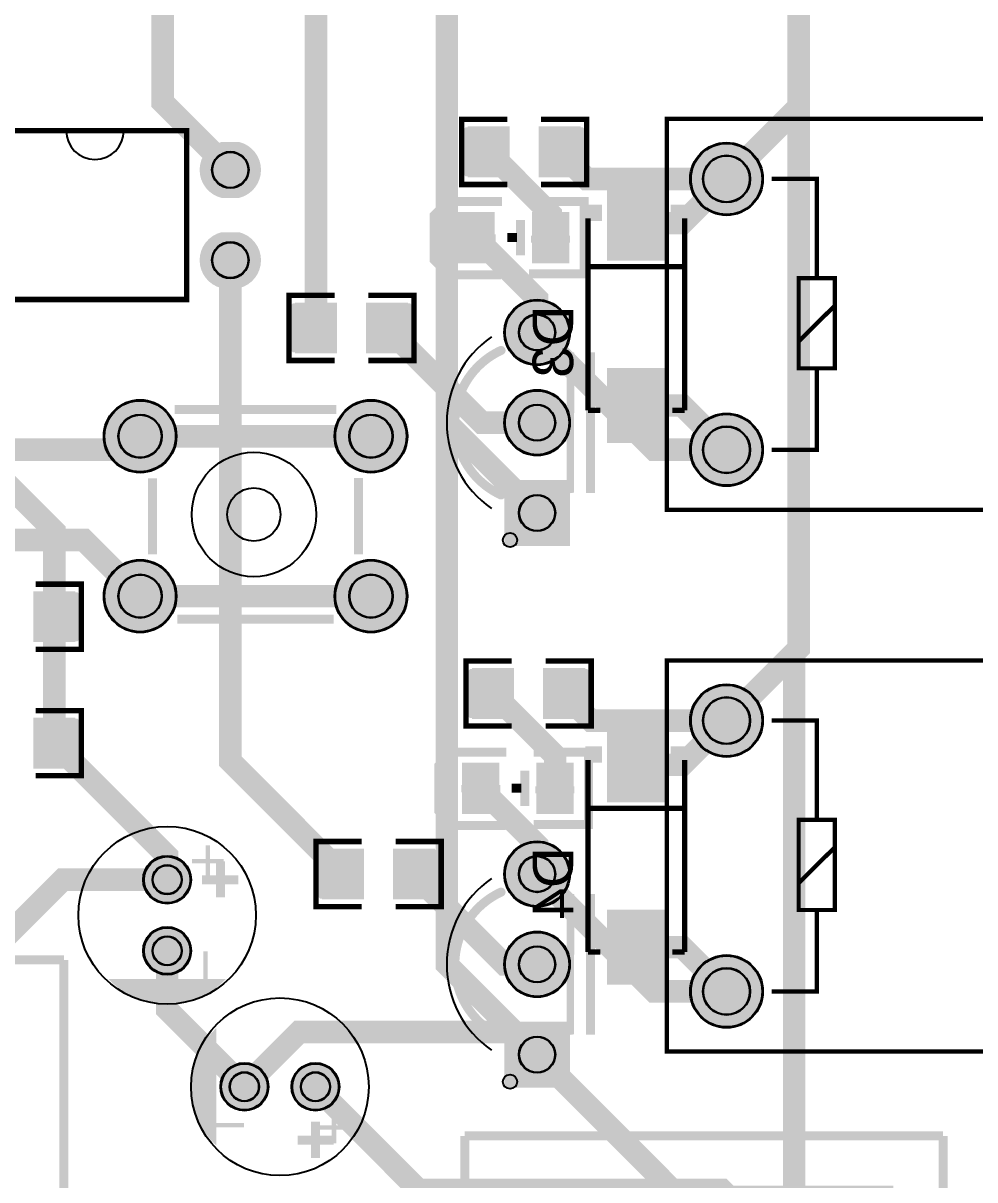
# Model space of a CAD drawing. Extents: x 2462 to 6780, y 1105 to 4890.
# Drawn here: x 4670 to 5725, y 2041 to 3323 of the extents above; entities that cross this region are included whole.
import ezdxf

# ---------------------------------------------------------------- set-up
doc = ezdxf.new("R2010")
doc.units = 9
for name, color, linetype, true_color in [('BottomLayer', 7, 'Continuous', 0x0000ff), ('BottomPasteMaskLayer', 7, 'Continuous', 0x800000), ('BottomSilkLayer', 7, 'Continuous', 0x66cc33), ('BottomSolderMaskLayer', 7, 'Continuous', 0xaa00ff), ('Document', 7, 'Continuous', 0xffffff), ('Multi-Layer', 7, 'Continuous', 0xc0c0c0), ('TopLayer', 7, 'Continuous', 0xff0000), ('TopPasteMaskLayer', 7, 'Continuous', 0x808080), ('TopSilkLayer', 7, 'Continuous', 0xffcc00), ('TopSolderMaskLayer', 7, 'Continuous', 0x800080)]:
    doc.layers.add(name, color=color, linetype=linetype, true_color=true_color)
doc.styles.get("Standard").update_dxf_attribs({"font": 'arial.ttf'})

msp = doc.modelspace()

# ---------------------------------------------------------------- hatches: boundary and pattern name
at = {"layer": 'BottomLayer'}
for points in [[(5318.109000000004, 3141.287000000004), (5381.889000000003, 3141.287000000004), (5381.889000000003, 3060.7209999999977), (5318.109000000004, 3060.7209999999977)], [(5318.109000000004, 2858.715000000004), (5381.889000000003, 2858.715000000004), (5381.889000000003, 2939.2810000000027), (5318.109000000004, 2939.2810000000027)], [(5318.109000000004, 2541.287000000004), (5381.889000000003, 2541.287000000004), (5381.889000000003, 2460.7209999999977), (5318.109000000004, 2460.7209999999977)], [(5318.109000000004, 2258.715000000004), (5381.889000000003, 2258.715000000004), (5381.889000000003, 2339.2810000000027), (5318.109000000004, 2339.2810000000027)]]:
    msp.add_hatch(color=256, dxfattribs=at).paths.add_polyline_path(points)
at = {"layer": 'BottomPasteMaskLayer'}
for points in [[(5318.109000000004, 3141.287000000004), (5381.889000000003, 3141.287000000004), (5381.889000000003, 3060.7209999999977), (5318.109000000004, 3060.7209999999977)], [(5318.109000000004, 2858.715000000004), (5381.889000000003, 2858.715000000004), (5381.889000000003, 2939.2810000000027), (5318.109000000004, 2939.2810000000027)], [(5318.109000000004, 2541.287000000004), (5381.889000000003, 2541.287000000004), (5381.889000000003, 2460.7209999999977), (5318.109000000004, 2460.7209999999977)], [(5318.109000000004, 2258.715000000004), (5381.889000000003, 2258.715000000004), (5381.889000000003, 2339.2810000000027), (5318.109000000004, 2339.2810000000027)]]:
    msp.add_hatch(color=256, dxfattribs=at).paths.add_polyline_path(points)
at = {"layer": 'BottomSilkLayer'}
for points in [[(5293.311999999998, 3103.345000000001), (5312.111000000004, 3103.345000000001), (5312.111000000004, 3121.345000000001), (5293.311999999998, 3121.345000000001)], [(5406.690000000002, 3103.345000000001), (5387.891000000003, 3103.345000000001), (5387.891000000003, 3121.345000000001), (5406.690000000002, 3121.345000000001)], [(5293.311999999998, 2503.345000000001), (5312.111000000004, 2503.345000000001), (5312.111000000004, 2521.345000000001), (5293.311999999998, 2521.345000000001)], [(5406.690000000002, 2503.345000000001), (5387.891000000003, 2503.345000000001), (5387.891000000003, 2521.345000000001), (5406.690000000002, 2521.345000000001)]]:
    msp.add_hatch(color=256, dxfattribs=at).paths.add_polyline_path(points)
at = {"layer": 'BottomSolderMaskLayer'}
for points in [[(4909.6823333333305, 3191, -0.7853981633974483), (4909.6823333333305, 3129), (4890.3176666666695, 3129, -0.7853981633974483), (4890.3176666666695, 3191)], [(5409.63, 3150, 1), (5490.37, 3150, 1)], [(5317.317326092896, 3142.550311382878), (5382.68062425837, 3142.550311382878), (5382.68062425837, 3059.4579394794564), (5317.317326092896, 3059.4579394794564)], [(4909.6823333333305, 3091, -0.7853981633974483), (4909.6823333333305, 3029), (4890.3176666666695, 3029, -0.7853981633974483), (4890.3176666666695, 3091)], [(5203.567, 2980, 1), (5276.433, 2980, 1)], [(5317.317326092896, 2857.451751332708), (5382.68062425837, 2857.451751332708), (5382.68062425837, 2940.5441232361263), (5317.317326092896, 2940.5441232361263)], [(5203.567, 2880, 1), (5276.433, 2880, 1)], [(4759.63, 2865, 1), (4840.37, 2865, 1)], [(5015.530000000002, 2865, 1), (5096.270000000001, 2865, 1)], [(5409.63, 2850, 1), (5490.37, 2850, 1)], [(5203.5669999999955, 2816.4329999999973), (5276.4330000000045, 2816.4329999999973), (5276.4330000000045, 2743.5670000000027), (5203.5669999999955, 2743.5670000000027)], [(4759.63, 2687.84, 1), (4840.37, 2687.84, 1)], [(5015.530000000002, 2687.84, 1), (5096.270000000001, 2687.84, 1)], [(5409.63, 2550, 1), (5490.37, 2550, 1)], [(5317.317326092896, 2542.550311382878), (5382.68062425837, 2542.550311382878), (5382.68062425837, 2459.4579394794564), (5317.317326092896, 2459.4579394794564)], [(5203.567, 2380, 1), (5276.433, 2380, 1)], [(4803.4095, 2373.739999999998, 1), (4856.5905, 2373.739999999998, 1)], [(5317.317326092896, 2257.451751332708), (5382.68062425837, 2257.451751332708), (5382.68062425837, 2340.5441232361263), (5317.317326092896, 2340.5441232361263)], [(4803.4095, 2295, 1), (4856.5905, 2295, 1)], [(5203.567, 2280, 1), (5276.433, 2280, 1)], [(5409.63, 2250, 1), (5490.37, 2250, 1)], [(5203.5669999999955, 2216.4329999999973), (5276.4330000000045, 2216.4329999999973), (5276.4330000000045, 2143.5670000000027), (5203.5669999999955, 2143.5670000000027)], [(4889.039500000004, 2144.369999999999, 1), (4942.220500000005, 2144.369999999999, 1)], [(4967.779499999995, 2144.369999999999, 1), (5020.960499999996, 2144.369999999999, 1)]]:
    msp.add_hatch(color=256, dxfattribs=at).paths.add_polyline_path(points)
at = {"layer": 'Document'}
for points in [[(5250.697, 3063.1129999999976), (5250.697, 3106.4199999999983), (5258.571000000004, 3106.4199999999983), (5258.571000000004, 3063.1129999999976)], [(5194.187000000005, 3080.697), (5150.879999999997, 3080.697), (5150.879999999997, 3088.5710000000036), (5194.187000000005, 3088.5710000000036)], [(5353.803, 3095.7419999999984), (5346.198999999993, 3095.7419999999984), (5346.198999999993, 3065.3290000000015), (5353.803, 3065.3290000000015)], [(5233.113000000005, 3087.3459999999977), (5276.419999999998, 3087.3459999999977), (5276.419999999998, 3079.4720000000016), (5233.113000000005, 3079.4720000000016)], [(5202.097999999998, 2955.462000000003), (5199.763075931594, 2954.3380524034146), (5197.46431543112, 2953.141879854622), (5195.203951915508, 2951.874644524305), (5192.98418149622, 2950.537577625928), (5190.807160845463, 2949.131978219535), (5188.6750051008785, 2947.65921194958), (5186.589785810502, 2946.120709718147), (5184.553528920122, 2944.517966294694), (5182.568212804894, 2942.852538863768), (5180.635766347223, 2941.1260455121046), (5178.758067062721, 2939.340163656543), (5176.936939276013, 2937.4966284142465), (5175.174152348343, 2935.5972309169556), (5173.471418958441, 2933.643816570744), (5171.830393438562, 2931.6382832630734), (5170.2526701671595, 2929.582579518865), (5168.739782019853, 2927.478702607339), (5167.293198880128, 2925.3286966015585), (5165.914326211161, 2923.134650392414), (5164.6045036904325, 2920.898695659129), (5163.365003908031, 2918.6230047982062), (5162.197031130272, 2916.3097888127268), (5161.101720129656, 2913.961295164234), (5160.08013508236, 2911.5798055891537), (5159.133268534322, 2909.167633881898), (5158.262040436894, 2906.7271236468587), (5157.46729725301, 2904.26064602143), (5156.749811134854, 2901.770597372237), (5156.110279173605, 2899.2593969669324), (5155.549322722174, 2896.7294846236546), (5155.067486791515, 2894.1833183405906), (5154.665239521099, 2891.623371907848), (5154.342971724109, 2889.0521325039626), (5154.100996507688, 2886.472098279439), (5153.939548968781, 2883.8857759296006), (5153.858785965698, 2881.295678259161), (5153.858785965698, 2878.704321740839), (5153.939548968781, 2876.1142240703994), (5154.100996507688, 2873.527901720561), (5154.342971724109, 2870.9478674960374), (5154.665239521099, 2868.376628092152), (5155.067486791515, 2865.8166816594094), (5155.549322722174, 2863.270515376349), (5156.110279173605, 2860.7406030330676), (5156.749811134854, 2858.229402627763), (5157.46729725301, 2855.73935397857), (5158.262040436894, 2853.2728763531413), (5159.133268534322, 2850.8323661181057), (5160.08013508236, 2848.4201944108463), (5161.101720129656, 2846.038704835766), (5162.197031130272, 2843.6902111872732), (5163.365003908031, 2841.3769952017938), (5164.6045036904325, 2839.101304340871), (5165.914326211161, 2836.865349607586), (5167.293198880114, 2834.6713033984415), (5168.739782019853, 2832.521297392661), (5170.2526701671595, 2830.417420481139), (5171.830393438562, 2828.3617167369266), (5173.471418958441, 2826.356183429263), (5175.174152348343, 2824.402769083048), (5176.936939276013, 2822.5033715857535), (5178.758067062707, 2820.6598363434605), (5180.635766347223, 2818.8739544878954), (5182.568212804894, 2817.147461136232), (5184.553528920114, 2815.482033705306), (5186.589785810502, 2813.879290281853), (5188.6750051008785, 2812.34078805042), (5190.807160845463, 2810.868021780465), (5192.98418149622, 2809.462422374072), (5195.203951915508, 2808.1253554756986), (5197.46431543112, 2806.858120145378), (5199.763075931594, 2805.6619475965854), (5202.097999999998, 2804.537999999997), (5202.659237286054, 2804.244120561889), (5203.17880836792, 2803.881631518896), (5203.648372001255, 2803.456352305133), (5204.060389766106, 2802.9751103941962), (5204.408247089486, 2802.4456316902106), (5204.686359436309, 2801.876416495448), (5204.890261964094, 2801.2766030456405), (5205.016681201952, 2800.6558208038696), (5205.063587603225, 2800.0240358682095), (5205.030228128024, 2799.39139097507), (5204.917138332574, 2798.7680426666775), (5204.7261337713935, 2798.1639982370143), (5204.460280850144, 2797.5889550737047), (5204.123847597322, 2797.052144975256), (5203.722235144858, 2796.56218594285), (5203.2618910178935, 2796.1269438261334), (5202.750205625489, 2795.7534060440958), (5202.195393614391, 2795.447569408385), (5201.606361990227, 2795.2143438498933), (5200.992567123583, 2795.057473594272), (5200.363862936581, 2794.9794770517656), (5199.730342706964, 2794.981606386398), (5199.102177029701, 2795.063827413629), (5198.4894505372795, 2795.2248201491384), (5197.902000000002, 2795.462000000003), (5195.421209031061, 2796.6537616492533), (5192.976714351404, 2797.9183032347064), (5190.570650552472, 2799.2545205282877), (5188.205118666927, 2800.6612467129853), (5185.882184334012, 2802.137253401721), (5183.603875995759, 2803.681251710019), (5181.372183125684, 2805.291893381491), (5179.189054491588, 2806.9677719651663), (5177.056396453809, 2808.707424043623), (5174.9760713005235, 2810.5093305109112), (5172.949895621627, 2812.3719178990505), (5170.97963872234, 2814.2935597520045), (5169.067021078299, 2816.2725780459878), (5167.213712833145, 2818.3072446547085), (5165.42133234012, 2820.395782858439), (5163.691444748911, 2822.5363688954894), (5162.025560638882, 2824.7271335547302), (5160.425134700046, 2826.966163807876), (5158.891564462749, 2829.2515044799584), (5157.426189077312, 2831.5811599566296), (5156.030288144742, 2833.9530959268122), (5154.7050805992185, 2836.365241159074), (5153.451723643782, 2838.8154893102765), (5152.271311739831, 2841.301700764925), (5151.164875651368, 2843.8217045034908), (5150.133381544947, 2846.3732999981985), (5149.177730145995, 2848.9542591346217), (5148.298755952237, 2851.562328157277), (5147.49722650506, 2854.1952296376803), (5146.773841719201, 2856.850664463058), (5146.12923327164, 2859.5263138439623), (5145.563964049936, 2862.2198413391307), (5145.078527660742, 2864.9288948956782), (5144.673347998774, 2867.6511089030137), (5144.348778876636, 2870.384106258516), (5144.105103715883, 2873.1255004432787), (5143.9425352995095, 2875.8728976060884), (5143.861215586156, 2878.6238986537865), (5143.861215586156, 2881.3761013462135), (5143.9425352995095, 2884.1271023939116), (5144.105103715883, 2886.8744995567213), (5144.348778876636, 2889.615893741484), (5144.673347998774, 2892.3488910969863), (5145.078527660742, 2895.0711051043218), (5145.563964049936, 2897.7801586608693), (5146.12923327164, 2900.4736861560377), (5146.773841719201, 2903.1493355369457), (5147.49722650506, 2905.8047703623197), (5148.298755952237, 2908.437671842723), (5149.177730145995, 2911.0457408653783), (5150.133381544947, 2913.6267000018015), (5151.164875651368, 2916.1782954965092), (5152.271311739831, 2918.698299235075), (5153.451723643782, 2921.1845106897235), (5154.7050805992185, 2923.634758840926), (5156.030288144742, 2926.0469040731878), (5157.426189077312, 2928.4188400433704), (5158.891564462749, 2930.7484955200416), (5160.425134700046, 2933.033836192124), (5162.025560638882, 2935.2728664452698), (5163.691444748911, 2937.463631104514), (5165.42133234012, 2939.604217141561), (5167.213712833145, 2941.6927553452915), (5169.067021078299, 2943.7274219540122), (5170.97963872234, 2945.7064402479955), (5172.949895621627, 2947.6280821009495), (5174.9760713005235, 2949.4906694890888), (5177.056396453809, 2951.292575956377), (5179.189054491588, 2953.0322280348337), (5181.372183125684, 2954.708106618509), (5183.603875995759, 2956.318748289981), (5185.882184334012, 2957.862746598279), (5188.205118666927, 2959.3387532870147), (5190.570650552472, 2960.7454794717123), (5192.976714351404, 2962.0816967652936), (5195.421209031061, 2963.3462383507467), (5197.902000000002, 2964.537999999997), (5198.4894505372795, 2964.7751798508616), (5199.102177029701, 2964.936172586371), (5199.730342706964, 2965.018393613602), (5200.363862936581, 2965.0205229482344), (5200.992567123583, 2964.942526405728), (5201.606361990227, 2964.7856561501067), (5202.195393614391, 2964.552430591615), (5202.750205625489, 2964.2465939559042), (5203.2618910178935, 2963.8730561738666), (5203.722235144858, 2963.43781405715), (5204.123847597322, 2962.947855024744), (5204.460280850144, 2962.4110449262953), (5204.7261337713935, 2961.8360017629857), (5204.917138332574, 2961.2319573333225), (5205.030228128024, 2960.60860902493), (5205.063587603225, 2959.9759641317905), (5205.016681201952, 2959.3441791961304), (5204.890261964094, 2958.7233969543595), (5204.686359436309, 2958.123583504552), (5204.408247089486, 2957.5543683097894), (5204.060389766106, 2957.0248896058038), (5203.648372001255, 2956.543647694867), (5203.17880836792, 2956.118368481104), (5202.659237286054, 2955.755879438111), (5202.097999999998, 2955.462000000003)], [(5272.847000000002, 2801.392), (5272.847000000002, 2959.540000000001), (5281.180000000008, 2957.6879999999983), (5280.995000000003, 2802.5030000000006)], [(5353.803, 2904.256000000001), (5346.198999999993, 2904.256000000001), (5346.198999999993, 2934.668999999998), (5353.803, 2934.668999999998)], [(5375.345000000001, 2915.661), (5324.656999999999, 2915.661), (5324.656999999999, 2923.263999999999), (5375.345000000001, 2923.263999999999)], [(5255.697, 2453.1129999999976), (5255.697, 2496.4199999999983), (5263.571000000004, 2496.4199999999983), (5263.571000000004, 2453.1129999999976)], [(5353.803, 2495.7419999999984), (5346.198999999993, 2495.7419999999984), (5346.198999999993, 2465.3290000000015), (5353.803, 2465.3290000000015)], [(5199.187000000005, 2470.697), (5155.879999999997, 2470.697), (5155.879999999997, 2478.5710000000036), (5199.187000000005, 2478.5710000000036)], [(5238.113000000005, 2477.3459999999977), (5281.419999999998, 2477.3459999999977), (5281.419999999998, 2469.4720000000016), (5238.113000000005, 2469.4720000000016)], [(4877.5, 2411.870999999999), (4877.5, 2376.870999999999), (4872.5, 2376.870999999999), (4872.5, 2411.870999999999)], [(4857.5, 2396.870999999999), (4892.5, 2396.870999999999), (4892.5, 2391.870999999999), (4857.5, 2391.869999999999)], [(5202.097999999998, 2355.462000000003), (5199.763075931594, 2354.3380524034146), (5197.46431543112, 2353.141879854622), (5195.203951915508, 2351.874644524305), (5192.98418149622, 2350.537577625928), (5190.807160845463, 2349.131978219535), (5188.6750051008785, 2347.65921194958), (5186.589785810502, 2346.120709718147), (5184.553528920122, 2344.517966294694), (5182.568212804894, 2342.852538863768), (5180.635766347223, 2341.1260455121046), (5178.758067062721, 2339.340163656543), (5176.936939276013, 2337.4966284142465), (5175.174152348343, 2335.5972309169556), (5173.471418958441, 2333.643816570744), (5171.830393438562, 2331.6382832630734), (5170.2526701671595, 2329.582579518865), (5168.739782019853, 2327.478702607339), (5167.293198880128, 2325.3286966015585), (5165.914326211161, 2323.134650392414), (5164.6045036904325, 2320.898695659129), (5163.365003908031, 2318.6230047982062), (5162.197031130272, 2316.3097888127268), (5161.101720129656, 2313.961295164234), (5160.08013508236, 2311.5798055891537), (5159.133268534322, 2309.167633881898), (5158.262040436894, 2306.7271236468587), (5157.46729725301, 2304.26064602143), (5156.749811134854, 2301.770597372237), (5156.110279173605, 2299.2593969669324), (5155.549322722174, 2296.7294846236546), (5155.067486791515, 2294.1833183405906), (5154.665239521099, 2291.623371907848), (5154.342971724109, 2289.0521325039626), (5154.100996507688, 2286.472098279439), (5153.939548968781, 2283.8857759296006), (5153.858785965698, 2281.295678259161), (5153.858785965698, 2278.704321740839), (5153.939548968781, 2276.1142240703994), (5154.100996507688, 2273.527901720561), (5154.342971724109, 2270.9478674960374), (5154.665239521099, 2268.376628092152), (5155.067486791515, 2265.8166816594094), (5155.549322722174, 2263.270515376349), (5156.110279173605, 2260.7406030330676), (5156.749811134854, 2258.229402627763), (5157.46729725301, 2255.73935397857), (5158.262040436894, 2253.2728763531413), (5159.133268534322, 2250.8323661181057), (5160.08013508236, 2248.4201944108463), (5161.101720129656, 2246.038704835766), (5162.197031130272, 2243.6902111872732), (5163.365003908031, 2241.3769952017938), (5164.6045036904325, 2239.101304340871), (5165.914326211161, 2236.865349607586), (5167.293198880114, 2234.6713033984415), (5168.739782019853, 2232.521297392661), (5170.2526701671595, 2230.417420481139), (5171.830393438562, 2228.3617167369266), (5173.471418958441, 2226.356183429263), (5175.174152348343, 2224.402769083048), (5176.936939276013, 2222.5033715857535), (5178.758067062707, 2220.6598363434605), (5180.635766347223, 2218.8739544878954), (5182.568212804894, 2217.147461136232), (5184.553528920114, 2215.482033705306), (5186.589785810502, 2213.879290281853), (5188.6750051008785, 2212.34078805042), (5190.807160845463, 2210.868021780465), (5192.98418149622, 2209.462422374072), (5195.203951915508, 2208.1253554756986), (5197.46431543112, 2206.858120145378), (5199.763075931594, 2205.6619475965854), (5202.097999999998, 2204.537999999997), (5202.659237286054, 2204.244120561889), (5203.17880836792, 2203.881631518896), (5203.648372001255, 2203.456352305133), (5204.060389766106, 2202.9751103941962), (5204.408247089486, 2202.4456316902106), (5204.686359436309, 2201.876416495448), (5204.890261964094, 2201.2766030456405), (5205.016681201952, 2200.6558208038696), (5205.063587603225, 2200.0240358682095), (5205.030228128024, 2199.39139097507), (5204.917138332574, 2198.7680426666775), (5204.7261337713935, 2198.1639982370143), (5204.460280850144, 2197.5889550737047), (5204.123847597322, 2197.052144975256), (5203.722235144858, 2196.56218594285), (5203.2618910178935, 2196.1269438261334), (5202.750205625489, 2195.7534060440958), (5202.195393614391, 2195.447569408385), (5201.606361990227, 2195.2143438498933), (5200.992567123583, 2195.057473594272), (5200.363862936581, 2194.9794770517656), (5199.730342706964, 2194.981606386398), (5199.102177029701, 2195.063827413629), (5198.4894505372795, 2195.2248201491384), (5197.902000000002, 2195.462000000003), (5195.421209031061, 2196.6537616492533), (5192.976714351404, 2197.9183032347064), (5190.570650552472, 2199.2545205282877), (5188.205118666927, 2200.6612467129853), (5185.882184334012, 2202.137253401721), (5183.603875995759, 2203.681251710019), (5181.372183125684, 2205.291893381491), (5179.189054491588, 2206.9677719651663), (5177.056396453809, 2208.707424043623), (5174.9760713005235, 2210.5093305109112), (5172.949895621627, 2212.3719178990505), (5170.97963872234, 2214.2935597520045), (5169.067021078299, 2216.2725780459878), (5167.213712833145, 2218.3072446547085), (5165.42133234012, 2220.395782858439), (5163.691444748911, 2222.5363688954894), (5162.025560638882, 2224.7271335547302), (5160.425134700046, 2226.966163807876), (5158.891564462749, 2229.2515044799584), (5157.426189077312, 2231.5811599566296), (5156.030288144742, 2233.9530959268122), (5154.7050805992185, 2236.365241159074), (5153.451723643782, 2238.8154893102765), (5152.271311739831, 2241.301700764925), (5151.164875651368, 2243.8217045034908), (5150.133381544947, 2246.3732999981985), (5149.177730145995, 2248.9542591346217), (5148.298755952237, 2251.562328157277), (5147.49722650506, 2254.1952296376803), (5146.773841719201, 2256.850664463058), (5146.12923327164, 2259.5263138439623), (5145.563964049936, 2262.2198413391307), (5145.078527660742, 2264.9288948956782), (5144.673347998774, 2267.6511089030137), (5144.348778876636, 2270.384106258516), (5144.105103715883, 2273.1255004432787), (5143.9425352995095, 2275.8728976060884), (5143.861215586156, 2278.6238986537865), (5143.861215586156, 2281.3761013462135), (5143.9425352995095, 2284.1271023939116), (5144.105103715883, 2286.8744995567213), (5144.348778876636, 2289.615893741484), (5144.673347998774, 2292.3488910969863), (5145.078527660742, 2295.0711051043218), (5145.563964049936, 2297.7801586608693), (5146.12923327164, 2300.4736861560377), (5146.773841719201, 2303.1493355369457), (5147.49722650506, 2305.8047703623197), (5148.298755952237, 2308.437671842723), (5149.177730145995, 2311.0457408653783), (5150.133381544947, 2313.6267000018015), (5151.164875651368, 2316.1782954965092), (5152.271311739831, 2318.698299235075), (5153.451723643782, 2321.1845106897235), (5154.7050805992185, 2323.634758840926), (5156.030288144742, 2326.0469040731878), (5157.426189077312, 2328.4188400433704), (5158.891564462749, 2330.7484955200416), (5160.425134700046, 2333.033836192124), (5162.025560638882, 2335.2728664452698), (5163.691444748911, 2337.463631104514), (5165.42133234012, 2339.604217141561), (5167.213712833145, 2341.6927553452915), (5169.067021078299, 2343.7274219540122), (5170.97963872234, 2345.7064402479955), (5172.949895621627, 2347.6280821009495), (5174.9760713005235, 2349.4906694890888), (5177.056396453809, 2351.292575956377), (5179.189054491588, 2353.0322280348337), (5181.372183125684, 2354.708106618509), (5183.603875995759, 2356.318748289981), (5185.882184334012, 2357.862746598279), (5188.205118666927, 2359.3387532870147), (5190.570650552472, 2360.7454794717123), (5192.976714351404, 2362.0816967652936), (5195.421209031061, 2363.3462383507467), (5197.902000000002, 2364.537999999997), (5198.4894505372795, 2364.7751798508616), (5199.102177029701, 2364.936172586371), (5199.730342706964, 2365.018393613602), (5200.363862936581, 2365.0205229482344), (5200.992567123583, 2364.942526405728), (5201.606361990227, 2364.7856561501067), (5202.195393614391, 2364.552430591615), (5202.750205625489, 2364.2465939559042), (5203.2618910178935, 2363.8730561738666), (5203.722235144858, 2363.43781405715), (5204.123847597322, 2362.947855024744), (5204.460280850144, 2362.4110449262953), (5204.7261337713935, 2361.8360017629857), (5204.917138332574, 2361.2319573333225), (5205.030228128024, 2360.60860902493), (5205.063587603225, 2359.9759641317905), (5205.016681201952, 2359.3441791961304), (5204.890261964094, 2358.7233969543595), (5204.686359436309, 2358.123583504552), (5204.408247089486, 2357.5543683097894), (5204.060389766106, 2357.0248896058038), (5203.648372001255, 2356.543647694867), (5203.17880836792, 2356.118368481104), (5202.659237286054, 2355.755879438111), (5202.097999999998, 2355.462000000003)], [(5272.847000000002, 2201.392), (5272.847000000002, 2359.540000000001), (5281.180000000008, 2357.6879999999983), (5280.995000000003, 2202.5030000000006)], [(5353.803, 2304.256000000001), (5346.198999999993, 2304.256000000001), (5346.198999999993, 2334.668999999998), (5353.803, 2334.668999999998)], [(5375.345000000001, 2315.661), (5324.656999999999, 2315.661), (5324.656999999999, 2323.263999999999), (5375.345000000001, 2323.263999999999)], [(4875, 2294.369999999999), (4875, 2259.369999999999), (4870, 2259.369999999999), (4870, 2294.369999999999)], [(5017.501000000004, 2116.869999999999), (5017.501000000004, 2081.869999999999), (5012.501000000004, 2081.869999999999), (5012.5, 2116.869999999999)], [(4915, 2099.369999999999), (4880, 2099.369999999999), (4880, 2104.369999999999), (4915, 2104.369999999999)], [(5032.501000000004, 2096.869999999999), (4997.501000000004, 2096.869999999999), (4997.501000000004, 2101.869999999999), (5032.501000000004, 2101.869999999999)]]:
    msp.add_hatch(color=256, dxfattribs=at).paths.add_polyline_path(points)
at = {"layer": 'Multi-Layer'}
for points in [[(4909.369999999995, 3190, -0.7853981633974483), (4909.369999999995, 3130), (4890.630000000005, 3130, -0.7853981633974483), (4890.630000000005, 3190)], [(5410.63, 3150, 1), (5489.37, 3150, 1)], [(4909.369999999995, 3090, -0.7853981633974483), (4909.369999999995, 3030), (4890.630000000005, 3030, -0.7853981633974483), (4890.630000000005, 3090)], [(5204.567, 2980, 1), (5275.433, 2980, 1)], [(5204.567, 2880, 1), (5275.433, 2880, 1)], [(4760.63, 2865, 1), (4839.37, 2865, 1)], [(5016.530000000002, 2865, 1), (5095.270000000001, 2865, 1)], [(5410.63, 2850, 1), (5489.37, 2850, 1)], [(5204.5669999999955, 2815.4329999999973), (5275.4330000000045, 2815.4329999999973), (5275.4330000000045, 2744.5670000000027), (5204.5669999999955, 2744.5670000000027)], [(4760.63, 2687.84, 1), (4839.37, 2687.84, 1)], [(5016.530000000002, 2687.84, 1), (5095.270000000001, 2687.84, 1)], [(5410.63, 2550, 1), (5489.37, 2550, 1)], [(5204.567, 2380, 1), (5275.433, 2380, 1)], [(4804.4095, 2373.739999999998, 1), (4855.5905, 2373.739999999998, 1)], [(4804.4095, 2295, 1), (4855.5905, 2295, 1)], [(5204.567, 2280, 1), (5275.433, 2280, 1)], [(5410.63, 2250, 1), (5489.37, 2250, 1)], [(5204.5669999999955, 2215.4329999999973), (5275.4330000000045, 2215.4329999999973), (5275.4330000000045, 2144.5670000000027), (5204.5669999999955, 2144.5670000000027)], [(4890.039500000004, 2144.369999999999, 1), (4941.220500000005, 2144.369999999999, 1)], [(4968.779499999995, 2144.369999999999, 1), (5019.960499999996, 2144.369999999999, 1)]]:
    msp.add_hatch(color=256, dxfattribs=at).paths.add_polyline_path(points)
at = {"layer": 'TopLayer'}
for points in [[(5208.551999999996, 3207.1059999999998), (5208.551999999996, 3152.8940000000002), (5163.963999999993, 3152.8940000000002), (5163.963999999993, 3207.1059999999998)], [(5242.707999999999, 3207.1059999999998), (5242.707999999999, 3152.8940000000002), (5287.295999999995, 3152.8940000000002), (5287.295999999995, 3207.1059999999998)], [(5191.985000000001, 3057.449999999997), (5152.614999999998, 3057.449999999997), (5152.614999999998, 3112.550000000003), (5191.985000000001, 3112.550000000003)], [(5274.684999999998, 3057.449999999997), (5235.315000000002, 3057.449999999997), (5235.315000000002, 3112.550000000003), (5274.684999999998, 3112.550000000003)], [(5017.292000000001, 2957.8940000000002), (5017.292000000001, 3012.1059999999998), (4972.704000000005, 3012.1059999999998), (4972.704000000005, 2957.8940000000002)], [(5051.448000000004, 2957.8940000000002), (5051.448000000004, 3012.1059999999998), (5096.036000000007, 3012.1059999999998), (5096.036000000007, 2957.8940000000002)], [(4682.707999999999, 2637.8940000000002), (4682.707999999999, 2692.1059999999998), (4727.295999999995, 2692.1059999999998), (4727.295999999995, 2637.8940000000002)], [(5213.551999999996, 2607.1059999999998), (5213.551999999996, 2552.8940000000002), (5168.963999999993, 2552.8940000000002), (5168.963999999993, 2607.1059999999998)], [(5247.707999999999, 2607.1059999999998), (5247.707999999999, 2552.8940000000002), (5292.295999999995, 2552.8940000000002), (5292.295999999995, 2607.1059999999998)], [(4682.707999999999, 2497.8940000000002), (4682.707999999999, 2552.1059999999998), (4727.295999999995, 2552.1059999999998), (4727.295999999995, 2497.8940000000002)], [(5196.985000000001, 2447.449999999997), (5157.614999999998, 2447.449999999997), (5157.614999999998, 2502.550000000003), (5196.985000000001, 2502.550000000003)], [(5279.684999999998, 2447.449999999997), (5240.315000000002, 2447.449999999997), (5240.315000000002, 2502.550000000003), (5279.684999999998, 2502.550000000003)], [(5047.292000000001, 2352.8940000000002), (5047.292000000001, 2407.1059999999998), (5002.704000000005, 2407.1059999999998), (5002.704000000005, 2352.8940000000002)], [(5081.448000000004, 2352.8940000000002), (5081.448000000004, 2407.1059999999998), (5126.036000000007, 2407.1059999999998), (5126.036000000007, 2352.8940000000002)]]:
    msp.add_hatch(color=256, dxfattribs=at).paths.add_polyline_path(points)
at = {"layer": 'TopPasteMaskLayer'}
for points in [[(5207.914000000004, 3205.197), (5207.9130000000005, 3188.6630000000005), (5190.394, 3188.6630000000005), (5190.394, 3170.947), (5207.716, 3170.947), (5207.914000000004, 3154.804), (5205.945, 3152.834999999999), (5160.669999999998, 3152.834999999999), (5158.701000000001, 3154.804), (5158.701000000001, 3205.197), (5160.669999999998, 3207.166000000001), (5205.945, 3207.166000000001)], [(5292.560000000005, 3205.197), (5292.560000000005, 3154.804), (5290.591, 3152.834999999999), (5245.315000000002, 3152.834999999999), (5243.347000000002, 3154.804), (5243.149000000005, 3170.947), (5260.8659999999945, 3170.947), (5260.8659999999945, 3188.6630000000005), (5243.542999999998, 3188.6630000000005), (5243.347000000002, 3205.197), (5245.315000000002, 3207.166000000001), (5290.591, 3207.166000000001)], [(5191.985000000001, 3057.449999999997), (5152.614999999998, 3057.449999999997), (5152.614999999998, 3112.550000000003), (5191.985000000001, 3112.550000000003)], [(5274.684999999998, 3057.449999999997), (5235.315000000002, 3057.449999999997), (5235.315000000002, 3112.550000000003), (5274.684999999998, 3112.550000000003)], [(4967.439999999995, 2959.803), (4967.439999999995, 3010.196), (4969.409, 3012.165000000001), (5014.684999999998, 3012.165000000001), (5016.652999999998, 3010.196), (5016.850999999995, 2994.053), (4999.1340000000055, 2994.053), (4999.1340000000055, 2976.3369999999995), (5016.457000000002, 2976.3369999999995), (5016.652999999998, 2959.803), (5014.684999999998, 2957.833999999999), (4969.409, 2957.833999999999)], [(5052.085999999996, 2959.803), (5052.0869999999995, 2976.3369999999995), (5069.606, 2976.3369999999995), (5069.606, 2994.053), (5052.284, 2994.053), (5052.085999999996, 3010.196), (5054.055, 3012.165000000001), (5099.330000000002, 3012.165000000001), (5101.298999999999, 3010.196), (5101.298999999999, 2959.803), (5099.330000000002, 2957.833999999999), (5054.055, 2957.833999999999)], [(4683.346000000005, 2639.803), (4683.347000000002, 2656.3369999999995), (4700.8659999999945, 2656.3369999999995), (4700.8659999999945, 2674.053), (4683.544000000002, 2674.053), (4683.346000000005, 2690.196), (4685.315000000002, 2692.165000000001), (4730.590000000004, 2692.165000000001), (4732.559000000001, 2690.196), (4732.559000000001, 2639.803), (4730.590000000004, 2637.833999999999), (4685.315000000002, 2637.833999999999)], [(5212.914000000004, 2605.197), (5212.9130000000005, 2588.6630000000005), (5195.394, 2588.6630000000005), (5195.394, 2570.947), (5212.716, 2570.947), (5212.914000000004, 2554.804), (5210.945, 2552.834999999999), (5165.669999999998, 2552.834999999999), (5163.701000000001, 2554.804), (5163.701000000001, 2605.197), (5165.669999999998, 2607.166000000001), (5210.945, 2607.166000000001)], [(5297.560000000005, 2605.197), (5297.560000000005, 2554.804), (5295.591, 2552.834999999999), (5250.315000000002, 2552.834999999999), (5248.347000000002, 2554.804), (5248.149000000005, 2570.947), (5265.8659999999945, 2570.947), (5265.8659999999945, 2588.6630000000005), (5248.542999999998, 2588.6630000000005), (5248.347000000002, 2605.197), (5250.315000000002, 2607.166000000001), (5295.591, 2607.166000000001)], [(4683.346000000005, 2499.803), (4683.347000000002, 2516.3369999999995), (4700.8659999999945, 2516.3369999999995), (4700.8659999999945, 2534.053), (4683.544000000002, 2534.053), (4683.346000000005, 2550.196), (4685.315000000002, 2552.165000000001), (4730.590000000004, 2552.165000000001), (4732.559000000001, 2550.196), (4732.559000000001, 2499.803), (4730.590000000004, 2497.833999999999), (4685.315000000002, 2497.833999999999)], [(5196.985000000001, 2447.449999999997), (5157.614999999998, 2447.449999999997), (5157.614999999998, 2502.550000000003), (5196.985000000001, 2502.550000000003)], [(5279.684999999998, 2447.449999999997), (5240.315000000002, 2447.449999999997), (5240.315000000002, 2502.550000000003), (5279.684999999998, 2502.550000000003)], [(4997.439999999995, 2354.803), (4997.439999999995, 2405.196), (4999.409, 2407.165000000001), (5044.684999999998, 2407.165000000001), (5046.652999999998, 2405.196), (5046.850999999995, 2389.053), (5029.1340000000055, 2389.053), (5029.1340000000055, 2371.3369999999995), (5046.457000000002, 2371.3369999999995), (5046.652999999998, 2354.803), (5044.684999999998, 2352.833999999999), (4999.409, 2352.833999999999)], [(5082.085999999996, 2354.803), (5082.0869999999995, 2371.3369999999995), (5099.606, 2371.3369999999995), (5099.606, 2389.053), (5082.284, 2389.053), (5082.085999999996, 2405.196), (5084.055, 2407.165000000001), (5129.330000000002, 2407.165000000001), (5131.298999999999, 2405.196), (5131.298999999999, 2354.803), (5129.330000000002, 2352.833999999999), (5084.055, 2352.833999999999)]]:
    msp.add_hatch(color=256, dxfattribs=at).paths.add_polyline_path(points)
at = {"layer": 'TopSilkLayer'}
for points in [[(4895, 2263.739999999998), (4893.112221347677, 2261.8225102740507), (4891.167901999841, 2259.9623765791403), (4889.168783824651, 2258.161265363553), (4887.116657783183, 2256.420790198772), (4885.013362324964, 2254.74251033393), (4882.86078174095, 2253.1279292989166), (4880.660844475438, 2251.578493557383), (4878.415521398434, 2250.095591210913), (4876.126824039959, 2248.6805507554564), (4873.796802787983, 2247.3346398911453), (4871.427545051571, 2246.059064386609), (4869.021173390793, 2244.8549669987406), (4866.579843615145, 2243.723426448938), (4864.105742852276, 2242.665456456707), (4861.60108758854, 2241.6820048314876), (4859.06812168334, 2240.7739526235346), (4856.509114358865, 2239.942113334615), (4853.9263581671985, 2239.187232189208), (4851.322166936436, 2238.5099854668515), (4848.698873697809, 2237.91097989634), (4846.058828595589, 2237.3907521121073), (4843.404396781589, 2236.949768173494), (4840.737956296354, 2236.5884231472373), (4838.061895938699, 2236.307040753494), (4835.378613125657, 2236.105873075885), (4832.690511744659, 2235.985100335598), (4830, 2235.9448307299863), (4827.309488255341, 2235.985100335598), (4824.621386874343, 2236.105873075885), (4821.938104061301, 2236.307040753494), (4819.262043703646, 2236.5884231472373), (4816.595603218411, 2236.949768173494), (4813.941171404411, 2237.3907521121073), (4811.301126302176, 2237.91097989634), (4808.677833063564, 2238.5099854668515), (4806.0736418328015, 2239.187232189208), (4803.490885641135, 2239.942113334615), (4800.93187831666, 2240.7739526235346), (4798.39891241146, 2241.6820048314876), (4795.894257147724, 2242.665456456707), (4793.420156384855, 2243.723426448938), (4790.978826609207, 2244.8549669987406), (4788.572454948429, 2246.059064386609), (4786.203197212017, 2247.3346398911453), (4783.873175960041, 2248.6805507554564), (4781.584478601566, 2250.095591210913), (4779.339155524562, 2251.578493557383), (4777.13921825905, 2253.1279292989166), (4774.986637675036, 2254.74251033393), (4772.883342216817, 2256.420790198772), (4770.831216175349, 2258.161265363553), (4768.832098000159, 2259.9623765791403), (4766.887778652323, 2261.8225102740507), (4765, 2263.739999999998)], [(4884.369999999995, 2079.369999999999), (4882.452510274052, 2081.257778652325), (4880.592376579145, 2083.2020980001616), (4878.79126536355, 2085.201216175352), (4877.050790198773, 2087.2533422168235), (4875.372510333938, 2089.3566376750423), (4873.757929298918, 2091.5092182590524), (4872.20849355738, 2093.709155524557), (4870.72559121091, 2095.9544786015613), (4869.310550755465, 2098.2431759600477), (4867.96463989115, 2100.5731972120157), (4866.689064386606, 2102.942454948421), (4865.484966998738, 2105.3488266092063), (4864.353426448935, 2107.79015638485), (4863.295456456704, 2110.264257147719), (4862.312004831481, 2112.7689124114513), (4861.403952623528, 2115.301878316659), (4860.572113334623, 2117.860885641134), (4859.817232189205, 2120.443641832797), (4859.139985466856, 2123.0478330635597), (4858.540979896345, 2125.6711263021825), (4858.020752112105, 2128.3111714044135), (4857.579768173498, 2130.965603218414), (4857.218423147235, 2133.6320437036484), (4856.9370407535025, 2136.3081040612997), (4856.735873075886, 2138.991386874346), (4856.615100335606, 2141.6794882553368), (4856.574830729987, 2144.369999999999), (4856.615100335606, 2147.060511744661), (4856.735873075886, 2149.748613125652), (4856.9370407535025, 2152.4318959386983), (4857.218423147235, 2155.1079562963496), (4857.579768173498, 2157.774396781584), (4858.020752112105, 2160.4288285955845), (4858.540979896345, 2163.0688736978154), (4859.139985466856, 2165.6921669364383), (4859.817232189205, 2168.296358167194), (4860.572113334623, 2170.879114358864), (4861.403952623528, 2173.438121683339), (4862.312004831481, 2175.9710875885467), (4863.295456456704, 2178.475742852279), (4864.353426448935, 2180.949843615148), (4865.484966998738, 2183.3911733907917), (4866.689064386606, 2185.797545051577), (4867.96463989115, 2188.1668027879823), (4869.310550755465, 2190.4968240399503), (4870.72559121091, 2192.7855213984367), (4872.20849355738, 2195.030844475441), (4873.757929298918, 2197.2307817409455), (4875.372510333938, 2199.3833623249557), (4877.050790198773, 2201.4866577831745), (4878.79126536355, 2203.538783824646), (4880.592376579145, 2205.5379019998363), (4882.452510274052, 2207.4822213476727), (4884.369999999995, 2209.369999999999)]]:
    msp.add_hatch(color=256, dxfattribs=at).paths.add_polyline_path(points)
at = {"layer": 'TopSolderMaskLayer'}
for points in [[(5209.551910289767, 3208.1059815542394), (5209.551910289767, 3151.8940184457606), (5162.963910289764, 3151.8940184457606), (5162.963910289764, 3208.1059815542394)], [(5241.708089710235, 3208.1059815542394), (5241.708089710235, 3151.8940184457606), (5288.296089710231, 3151.8940184457606), (5288.296089710231, 3208.1059815542394)], [(4909.6823333333305, 3191, -0.7853981633974483), (4909.6823333333305, 3129), (4890.3176666666695, 3129, -0.7853981633974483), (4890.3176666666695, 3191)], [(5409.63, 3150, 1), (5490.37, 3150, 1)], [(5192.985000000008, 3056.4500000000007), (5151.614999999991, 3056.4500000000007), (5151.614999999991, 3113.5499999999993), (5192.985000000008, 3113.5499999999993)], [(5275.685000000005, 3056.4500000000007), (5234.314999999995, 3056.4500000000007), (5234.314999999995, 3113.5499999999993), (5275.685000000005, 3113.5499999999993)], [(4909.6823333333305, 3091, -0.7853981633974483), (4909.6823333333305, 3029), (4890.3176666666695, 3029, -0.7853981633974483), (4890.3176666666695, 3091)], [(5018.291910289765, 2956.8940184457606), (5018.291910289765, 3013.1059815542394), (4971.703910289769, 3013.1059815542394), (4971.703910289769, 2956.8940184457606)], [(5050.448089710233, 2956.8940184457606), (5050.448089710233, 3013.1059815542394), (5097.036089710236, 3013.1059815542394), (5097.036089710236, 2956.8940184457606)], [(5203.567, 2980, 1), (5276.433, 2980, 1)], [(5203.567, 2880, 1), (5276.433, 2880, 1)], [(4759.63, 2865, 1), (4840.37, 2865, 1)], [(5015.530000000002, 2865, 1), (5096.270000000001, 2865, 1)], [(5409.63, 2850, 1), (5490.37, 2850, 1)], [(5203.5669999999955, 2816.4329999999973), (5276.4330000000045, 2816.4329999999973), (5276.4330000000045, 2743.5670000000027), (5203.5669999999955, 2743.5670000000027)], [(4759.63, 2687.84, 1), (4840.37, 2687.84, 1)], [(5015.530000000002, 2687.84, 1), (5096.270000000001, 2687.84, 1)], [(4681.708089710235, 2636.8940184457606), (4681.708089710235, 2693.1059815542394), (4728.296089710231, 2693.1059815542394), (4728.296089710231, 2636.8940184457606)], [(5214.551910289767, 2608.1059815542394), (5214.551910289767, 2551.8940184457606), (5167.963910289764, 2551.8940184457606), (5167.963910289764, 2608.1059815542394)], [(5246.708089710235, 2608.1059815542394), (5246.708089710235, 2551.8940184457606), (5293.296089710231, 2551.8940184457606), (5293.296089710231, 2608.1059815542394)], [(5409.63, 2550, 1), (5490.37, 2550, 1)], [(4681.708089710235, 2496.8940184457606), (4681.708089710235, 2553.1059815542394), (4728.296089710231, 2553.1059815542394), (4728.296089710231, 2496.8940184457606)], [(5197.985000000008, 2446.4500000000007), (5156.614999999991, 2446.4500000000007), (5156.614999999991, 2503.5499999999993), (5197.985000000008, 2503.5499999999993)], [(5280.685000000005, 2446.4500000000007), (5239.314999999995, 2446.4500000000007), (5239.314999999995, 2503.5499999999993), (5280.685000000005, 2503.5499999999993)], [(5203.567, 2380, 1), (5276.433, 2380, 1)], [(4803.4095, 2373.739999999998, 1), (4856.5905, 2373.739999999998, 1)], [(5048.291910289765, 2351.8940184457606), (5048.291910289765, 2408.1059815542394), (5001.703910289769, 2408.1059815542394), (5001.703910289769, 2351.8940184457606)], [(5080.448089710233, 2351.8940184457606), (5080.448089710233, 2408.1059815542394), (5127.036089710236, 2408.1059815542394), (5127.036089710236, 2351.8940184457606)], [(4803.4095, 2295, 1), (4856.5905, 2295, 1)], [(5203.567, 2280, 1), (5276.433, 2280, 1)], [(5409.63, 2250, 1), (5490.37, 2250, 1)], [(5203.5669999999955, 2216.4329999999973), (5276.4330000000045, 2216.4329999999973), (5276.4330000000045, 2143.5670000000027), (5203.5669999999955, 2143.5670000000027)], [(4889.039500000004, 2144.369999999999, 1), (4942.220500000005, 2144.369999999999, 1)], [(4967.779499999995, 2144.369999999999, 1), (5020.960499999996, 2144.369999999999, 1)]]:
    msp.add_hatch(color=256, dxfattribs=at).paths.add_polyline_path(points)

# ---------------------------------------------------------------- linework, layer by layer
at = {"layer": 'BottomLayer', "const_width": 25}
for points in [[(5140, 3440), (5140, 2880), (5240, 2780)], [(5450, 3150), (5401, 3101), (5350, 3101)], [(5450, 2850), (5401, 2899), (5350, 2899)], [(5140, 2880), (5140, 2280), (5240, 2180)], [(4800, 2865), (4785, 2850), (4520, 2850)], [(5055.9000000000015, 2865), (4800, 2865)], [(4800, 2687.800000000003), (4737.799999999996, 2750), (4520, 2750)], [(5055.9000000000015, 2687.84), (4800, 2687.84)], [(5450, 2550), (5401, 2501), (5350, 2501)], [(4445.630000000005, 2105), (4714.369999999995, 2373.739999999998), (4830, 2373.739999999998)], [(4915.630000000005, 2144.369999999999), (4830, 2230), (4830, 2295)], [(5450, 2250), (5401, 2299), (5350, 2299)], [(4915.600000000006, 2144.4000000000015), (4976.300000000003, 2205), (5215, 2205), (5240, 2180)], [(4994.369999999995, 2144.369999999999), (5108.739999999998, 2030), (5445, 2030), (5524.979999999996, 1950.0200000000004), (5524.979999999996, 1909.609999999997)]]:
    msp.add_lwpolyline(points, dxfattribs=at)
at = {"layer": 'BottomSilkLayer', "const_width": 6}
for points in [[(5296.311999999998, 3106.3439999999973), (5296.311999999998, 2893.6540000000023)], [(5403.689999999995, 3106.3439999999973), (5403.689999999995, 2893.6540000000023)], [(5296.311999999998, 3052.714), (5403.689999999995, 3052.714)], [(5296.311999999998, 2893.6540000000023), (5310.110999999997, 2893.6540000000023)], [(5403.689999999995, 2893.6540000000023), (5389.890999999996, 2893.6540000000023)], [(5296.311999999998, 2506.3439999999973), (5296.311999999998, 2293.6540000000023)], [(5403.689999999995, 2506.3439999999973), (5403.689999999995, 2293.6540000000023)], [(5296.311999999998, 2452.714), (5403.689999999995, 2452.714)], [(5296.311999999998, 2293.6540000000023), (5310.110999999997, 2293.6540000000023)], [(5403.689999999995, 2293.6540000000023), (5389.890999999996, 2293.6540000000023)]]:
    msp.add_lwpolyline(points, dxfattribs=at)
at = {"layer": 'BottomSolderMaskLayer'}
for centre, radius in [((4900, 3160), 20.341166666666666), ((5450, 3150), 40.37), ((5450, 3150), 26.2410127000254), ((4900, 3060), 20.341166666666666), ((5240, 2980), 36.433), ((5240, 2980), 20.240555555555556), ((5240, 2880), 36.433), ((4800, 2865), 40.37), ((5055.9000000000015, 2865), 40.37), ((5240, 2880), 20.240555555555556), ((4800, 2865), 24.219949199898398), ((5055.9000000000015, 2865), 24.219949199898398), ((5450, 2850), 40.37), ((5450, 2850), 26.2410127000254), ((5240, 2780), 20.240555555555556), ((4800, 2687.84), 40.37), ((5055.9000000000015, 2687.84), 40.37), ((4800, 2687.84), 24.219949199898398), ((5055.9000000000015, 2687.84), 24.219949199898398), ((5450, 2550), 40.37), ((5450, 2550), 26.2410127000254), ((5240, 2380), 36.433), ((4830, 2373.739999999998), 26.590500000000002), ((5240, 2380), 20.240555555555556), ((4830, 2373.739999999998), 16.363384615384614), ((4830, 2295), 26.590500000000002), ((4830, 2295), 16.363384615384614), ((5240, 2280), 36.433), ((5240, 2280), 20.240555555555556), ((5450, 2250), 40.37), ((5450, 2250), 26.2410127000254), ((5240, 2180), 20.240555555555556), ((4915.630000000005, 2144.369999999999), 26.590500000000002), ((4994.369999999995, 2144.369999999999), 26.590500000000002), ((4915.630000000005, 2144.369999999999), 16.363384615384614), ((4994.369999999995, 2144.369999999999), 16.363384615384614)]:
    msp.add_circle(centre, radius, dxfattribs=at)
at = {"layer": 'Document'}
for centre in [(5210, 2750), (5210, 2150)]:
    msp.add_circle(centre, 7.87, dxfattribs=at)
at = {"layer": 'Multi-Layer'}
for centre, radius in [((4900, 3160), 19.685), ((5450, 3150), 39.37), ((5450, 3150), 25.591), ((4900, 3060), 19.685), ((5240, 2980), 35.433), ((5240, 2980), 19.685), ((5240, 2880), 35.433), ((4800, 2865), 39.37), ((5055.9000000000015, 2865), 39.37), ((5240, 2880), 19.685), ((4800, 2865), 23.62), ((5055.9000000000015, 2865), 23.62), ((5450, 2850), 39.37), ((5450, 2850), 25.591), ((5240, 2780), 19.685), ((4800, 2687.84), 39.37), ((5055.9000000000015, 2687.84), 39.37), ((4800, 2687.84), 23.62), ((5055.9000000000015, 2687.84), 23.62), ((5450, 2550), 39.37), ((5450, 2550), 25.591), ((5240, 2380), 35.433), ((4830, 2373.739999999998), 25.5905), ((5240, 2380), 19.685), ((4830, 2373.739999999998), 15.748), ((4830, 2295), 25.5905), ((4830, 2295), 15.748), ((5240, 2280), 35.433), ((5240, 2280), 19.685), ((5450, 2250), 39.37), ((5450, 2250), 25.591), ((5240, 2180), 19.685), ((4915.630000000005, 2144.369999999999), 25.5905), ((4994.369999999995, 2144.369999999999), 25.5905), ((4915.630000000005, 2144.369999999999), 15.748), ((4994.369999999995, 2144.369999999999), 15.748)]:
    msp.add_circle(centre, radius, dxfattribs=at)
at = {"layer": 'TopLayer', "const_width": 25}
for points in [[(5530, 3815), (5530, 3230), (5450, 3150)], [(4825, 3635), (4825, 3235), (4900, 3160)], [(4995, 2985), (4995, 3365), (4900, 3460)], [(5530, 3230), (5530, 2630), (5450, 2550)], [(5186.260000000002, 3180), (5255, 3111.260000000002), (5255, 3085)], [(5265, 3180), (5295, 3150), (5450, 3150)], [(4436.300000000003, 3160), (4436.300000000003, 3028.699999999997), (4705, 2760), (4705, 2665)], [(5172.299999999996, 3085), (5240, 3017.2999999999993), (5240, 2980)], [(4900, 3060), (4900, 2505), (5025, 2380)], [(5073.739999999998, 2985), (5178.739999999998, 2880), (5240, 2880)], [(5240, 2980), (5370, 2850), (5450, 2850)], [(4705, 2665), (4705, 2525)], [(5530, 2630), (5524.979999999996, 2624.9799999999996), (5524.979999999996, 1909.609999999997)], [(5191.260000000002, 2580), (5260, 2511.260000000002), (5260, 2475)], [(5270, 2580), (5300, 2550), (5450, 2550)], [(4705, 2525), (4830, 2400), (4830, 2373.739999999998)], [(5177.299999999996, 2475), (5240, 2412.2999999999993), (5240, 2380)], [(5103.739999999998, 2380), (5203.739999999998, 2280), (5240, 2280)], [(5240, 2380), (5370, 2250), (5450, 2250)], [(5240, 2180), (5424.970000000001, 1995.0300000000025), (5424.970000000001, 1910)]]:
    msp.add_lwpolyline(points, dxfattribs=at)
at = {"layer": 'TopSilkLayer'}
for points, const_width in [([(5206.881999999998, 3216.1059999999998), (5156.293999999994, 3216.1059999999998), (5156.293999999994, 3143.8940000000002), (5206.881999999998, 3143.8940000000002)], 6), ([(5244.377999999997, 3216.1059999999998), (5294.966, 3216.1059999999998), (5294.966, 3143.8940000000002), (5244.377999999997, 3143.8940000000002)], 6), ([(5550, 3040.2000000000007), (5570.100000000006, 3040.2000000000007), (5570.100000000006, 2940.2000000000007), (5550, 2940.2000000000007), (5529.899999999994, 2940.2000000000007), (5529.899999999994, 3040.2000000000007), (5550, 3040.2000000000007), (5550, 3150), (5500, 3150)], 4.724), ([(5200.100000000006, 3043.9500000000007), (5142.0999999999985, 3043.9500000000007), (5126.0999999999985, 3059.949999999997), (5126.0999999999985, 3109.949999999997), (5141.0999999999985, 3124.949999999997), (5201.0999999999985, 3124.949999999997)], 10), ([(5231.0999999999985, 3044.949999999997), (5292.0999999999985, 3044.949999999997), (5292.0999999999985, 3124.949999999997), (5231.0999999999985, 3124.949999999997)], 10), ([(5221.523999999998, 3104.6849999999977), (5221.523999999998, 3065.3050000000003)], 10), ([(5217.5899999999965, 3085), (5207, 3085)], 10), ([(5015.622000000003, 2948.8940000000002), (4965.034, 2948.8940000000002), (4965.034, 3021.1059999999998), (5015.622000000003, 3021.1059999999998)], 6), ([(5053.118000000002, 2948.8940000000002), (5103.706000000006, 2948.8940000000002), (5103.706000000006, 3021.1059999999998), (5053.118000000002, 3021.1059999999998)], 6), ([(5529.899999999994, 2970.100000000002), (5570.100000000006, 3009.7999999999993)], 4.724), ([(5299.049999999996, 2957.9490000000005), (5299.049999999996, 2802.0509999999995)], 10), ([(5500, 2850), (5550, 2850), (5550, 2940.2000000000007)], 4.724), ([(4838.370999999999, 2894.5800000000017), (5017.529000000002, 2894.5800000000017)], 10), ([(4813.709999999999, 2734.326000000001), (4813.709999999999, 2818.513999999999)], 10), ([(5042, 2818.5699999999997), (5042, 2734.2700000000004)], 10), ([(4684.377999999997, 2628.8940000000002), (4734.966, 2628.8940000000002), (4734.966, 2701.1059999999998), (4684.377999999997, 2701.1059999999998)], 6), ([(5014.697999999997, 2662.34), (4841.202000000005, 2662.34)], 10), ([(5211.881999999998, 2616.1059999999998), (5161.293999999994, 2616.1059999999998), (5161.293999999994, 2543.8940000000002), (5211.881999999998, 2543.8940000000002)], 6), ([(5249.377999999997, 2616.1059999999998), (5299.966, 2616.1059999999998), (5299.966, 2543.8940000000002), (5249.377999999997, 2543.8940000000002)], 6), ([(4684.377999999997, 2488.8940000000002), (4734.966, 2488.8940000000002), (4734.966, 2561.1059999999998), (4684.377999999997, 2561.1059999999998)], 6), ([(5550, 2440.2000000000007), (5570.100000000006, 2440.2000000000007), (5570.100000000006, 2340.2000000000007), (5550, 2340.2000000000007), (5529.899999999994, 2340.2000000000007), (5529.899999999994, 2440.2000000000007), (5550, 2440.2000000000007), (5550, 2550), (5500, 2550)], 4.724), ([(5205.100000000006, 2433.9500000000007), (5147.0999999999985, 2433.9500000000007), (5131.0999999999985, 2449.949999999997), (5131.0999999999985, 2499.949999999997), (5146.0999999999985, 2514.949999999997), (5206.0999999999985, 2514.949999999997)], 10), ([(5236.0999999999985, 2434.949999999997), (5297.0999999999985, 2434.949999999997), (5297.0999999999985, 2514.949999999997), (5236.0999999999985, 2514.949999999997)], 10), ([(5226.523999999998, 2494.6849999999977), (5226.523999999998, 2455.3050000000003)], 10), ([(5222.5899999999965, 2475), (5212, 2475)], 10), ([(5045.622000000003, 2343.8940000000002), (4995.034, 2343.8940000000002), (4995.034, 2416.1059999999998), (5045.622000000003, 2416.1059999999998)], 6), ([(5083.118000000002, 2343.8940000000002), (5133.706000000006, 2343.8940000000002), (5133.706000000006, 2416.1059999999998), (5083.118000000002, 2416.1059999999998)], 6), ([(5529.899999999994, 2370.100000000002), (5570.100000000006, 2409.7999999999993)], 4.724), ([(4889.049999999996, 2394.0599999999977), (4889.049999999996, 2354.0599999999977)], 10), ([(4908.739999999998, 2373.739999999998), (4868.739999999998, 2373.739999999998)], 10), ([(5299.049999999996, 2357.9490000000005), (5299.049999999996, 2202.0509999999995)], 10), ([(5500, 2250), (5550, 2250), (5550, 2340.2000000000007)], 4.724), ([(4715.581000000006, 2285), (4715.581000000006, 2285), (4715.581000000006, 1905), (4655.581000000006, 1905), (4655.581000000006, 2225), (4245.581000000006, 2225), (4245.581000000006, 1905), (4185.581000000006, 1905), (4185.581000000006, 2285), (4185.581000000006, 2285)], 10), ([(4185.581000000006, 2285), (4715.581000000006, 2285)], 10), ([(4994.369999999995, 2065.630000000001), (4994.369999999995, 2105.630000000001)], 10), ([(5014.690000000002, 2085.3199999999997), (4974.690000000002, 2085.3199999999997)], 10), ([(5689.919000000002, 2090.004000000001), (5689.919000000002, 2090.004000000001), (5689.919000000002, 1710.0040000000008), (5629.919000000002, 1710.0040000000008), (5629.919000000002, 2030.0040000000008), (5219.919000000002, 2030.0040000000008), (5219.919000000002, 1710.0040000000008), (5159.919000000002, 1710.0040000000008), (5159.919000000002, 2090.004000000001), (5159.919000000002, 2090.004000000001)], 10), ([(5159.919000000002, 2090.004000000001), (5689.919000000002, 2090.004000000001)], 10)]:
    msp.add_lwpolyline(points, dxfattribs=dict(at, const_width=const_width))
for points, const_width in [([(6216.0999999999985, 3216.5), (5383.9000000000015, 3216.5), (5383.9000000000015, 2783.5), (6216.0999999999985, 2783.5), (6216.0999999999985, 3216.5)], 4.724), ([(4648.370000000003, 3203.551000000003), (4851.629999999997, 3203.551000000003), (4851.629999999997, 3016.448999999997), (4648.370000000003, 3016.448999999997), (4648.370000000003, 3203.551000000003)], 6), ([(6216.0999999999985, 2616.5), (5383.9000000000015, 2616.5), (5383.9000000000015, 2183.5), (6216.0999999999985, 2183.5), (6216.0999999999985, 2616.5)], 4.724)]:
    msp.add_lwpolyline(points, close=True, dxfattribs=dict(at, const_width=const_width))
for centre, radius in [((4926.149999999994, 2778.3199999999997), 68.89999999999999), ((4926.149999999994, 2778.3199999999997), 29.5), ((4830, 2334.369999999999), 98.43), ((4955, 2144.369999999999), 98.43)]:
    msp.add_circle(centre, radius, dxfattribs=at)
for centre, radius, start, end in [((4750, 3203.551000000003), 31.988000000001193, 180, 0), ((5255.733233644023, 2880), 115.861, 124.92040718532505, 235.07959281467498), ((5255.733233644023, 2280), 115.861, 124.92040718532505, 235.07959281467498)]:
    msp.add_arc(centre, radius, start, end, dxfattribs=at)
at = {"layer": 'TopSolderMaskLayer'}
for centre, radius in [((4900, 3160), 20.341166666666666), ((5450, 3150), 40.37), ((5450, 3150), 26.2410127000254), ((4900, 3060), 20.341166666666666), ((5240, 2980), 36.433), ((5240, 2980), 20.240555555555556), ((5240, 2880), 36.433), ((4800, 2865), 40.37), ((5055.9000000000015, 2865), 40.37), ((5240, 2880), 20.240555555555556), ((4800, 2865), 24.219949199898398), ((5055.9000000000015, 2865), 24.219949199898398), ((5450, 2850), 40.37), ((5450, 2850), 26.2410127000254), ((5240, 2780), 20.240555555555556), ((4800, 2687.84), 40.37), ((5055.9000000000015, 2687.84), 40.37), ((4800, 2687.84), 24.219949199898398), ((5055.9000000000015, 2687.84), 24.219949199898398), ((5450, 2550), 40.37), ((5450, 2550), 26.2410127000254), ((5240, 2380), 36.433), ((4830, 2373.739999999998), 26.590500000000002), ((5240, 2380), 20.240555555555556), ((4830, 2373.739999999998), 16.363384615384614), ((4830, 2295), 26.590500000000002), ((4830, 2295), 16.363384615384614), ((5240, 2280), 36.433), ((5240, 2280), 20.240555555555556), ((5450, 2250), 40.37), ((5450, 2250), 26.2410127000254), ((5240, 2180), 20.240555555555556), ((4915.630000000005, 2144.369999999999), 26.590500000000002), ((4994.369999999995, 2144.369999999999), 26.590500000000002), ((4915.630000000005, 2144.369999999999), 16.363384615384614), ((4994.369999999995, 2144.369999999999), 16.363384615384614)]:
    msp.add_circle(centre, radius, dxfattribs=at)

# ---------------------------------------------------------------- texts
at = {"layer": 'BottomSilkLayer', "text_generation_flag": 2}
for s, p in [('D3', (5280, 3010)), ('D4', (5280, 2410))]:
    msp.add_text(s, height=45, rotation=90, dxfattribs=at).set_placement(p)

doc.saveas('drawing.dxf')
